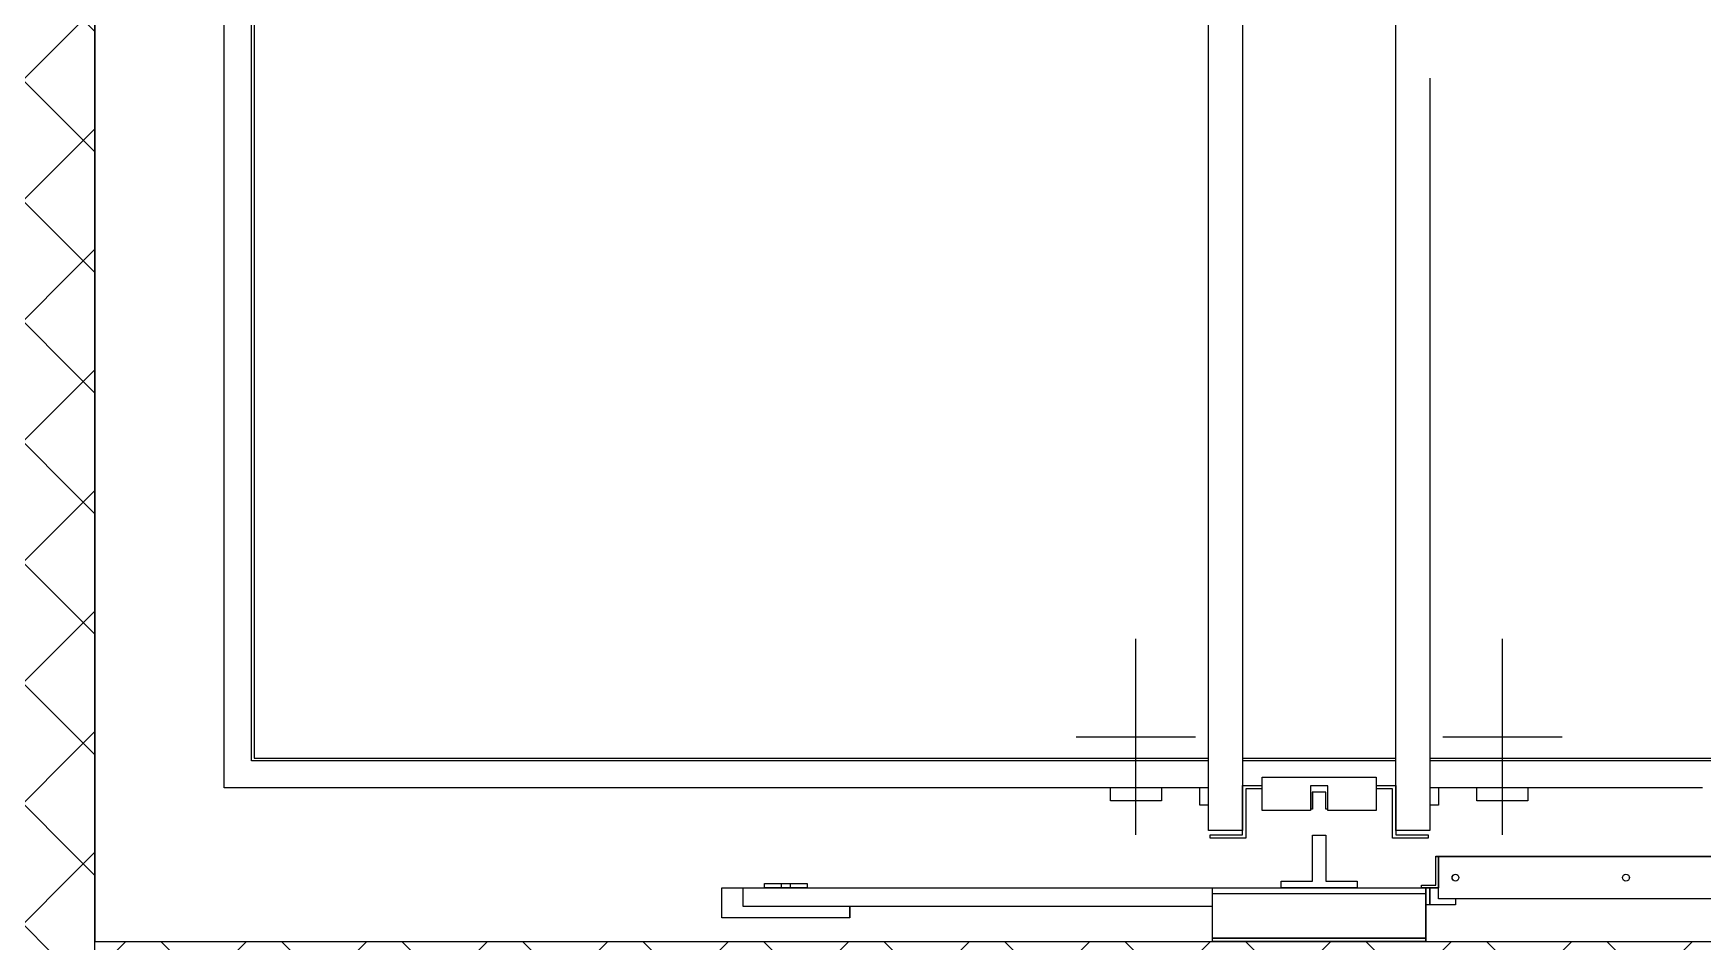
# Model space of a CAD drawing. Header units: millimetres. Extents: x 24747 to 137666, y -34589 to 43444.
# Drawn here: x 111600.2 to 111796.1, y 40584.3 to 40690.8 of the extents above; entities that cross this region are included whole.
import ezdxf

# ---------------------------------------------------------------- set-up
doc = ezdxf.new("R2010")
doc.units = ezdxf.units.MM
doc.header["$LTSCALE"] = 10
for name, color, linetype in [('EPC INTERRATO DEFINITIVO PILASTRI', 5, 'Continuous'), ('X_Ascensori', 6, 'Continuous'), ('X_MURI', 3, 'Continuous')]:
    doc.layers.add(name, color=color, linetype=linetype)
doc.layers.add('EPC RETINI PIANO INTERRATO DEFINITIVO', color=4, linetype='Continuous', lineweight=0)
pattern_1 = [(45, (157624.513, 6383.593), (-7.0710678, 7.0710678), []), (135, (157624.513, 6383.593), (-7.0710678, -7.0710678), [])]

# ---------------------------------------------------------------- blocks, each defined once
blk = doc.blocks.new('A$C63B8221F')
at = {"layer": 'X_Ascensori'}
for p, q in [((42460.3, 21606.83, 0), (42460.3, 21743.83, 0)), ((42464.3, 21743.83, 0), (42464.3, 21606.83, 0)), ((42482.3, 21606.83, 0), (42482.3, 21743.83, 0)), ((42344.8, 21611.83, 0), (42344.8, 21738.83, 0)), ((42348, 21615.03, 0), (42348, 21735.63, 0)), ((42348.3, 21735.33, 0), (42348.3, 21615.33, 0)), ((42486.3, 21695.08, 0), (42486.3, 21606.83, 0)), ((42451.8, 21606.33, 0), (42451.8, 21629.33, 0)), ((42494.8, 21606.33, 0), (42494.8, 21629.33, 0)), ((42444.8, 21617.83, 0), (42458.8, 21617.83, 0)), ((42487.8, 21617.83, 0), (42501.8, 21617.83, 0)), ((42460.3, 21615.03, 0), (42348, 21615.03, 0)), ((42348.3, 21615.33, 0), (42460.3, 21615.33, 0)), ((42464.3, 21615.33, 0), (42482.3, 21615.33, 0)), ((42482.3, 21615.03, 0), (42464.3, 21615.03, 0)), ((42486.3, 21615.33, 0), (42578.3, 21615.33, 0)), ((42578.6, 21615.03, 0), (42486.3, 21615.03, 0)), ((42460.3, 21611.83, 0), (42344.8, 21611.83, 0)), ((42448.8, 21610.9, 0), (42448.8, 21611.83, 0)), ((42454.8, 21611.83, 0), (42454.8, 21610.9, 0)), ((42459.3, 21609.83, 0), (42459.3, 21611.83, 0)), ((42464.3, 21606.33, 0), (42464.3, 21612.13, 0)), ((42464.3, 21612.13, 0), (42466.6, 21612.13, 0)), ((42464.7, 21611.73, 0), (42464.7, 21605.93, 0)), ((42466.6, 21611.73, 0), (42464.7, 21611.73, 0)), ((42466.6, 21613.08, 0), (42480, 21613.08, 0)), ((42466.6, 21609.18, 0), (42466.6, 21613.08, 0)), ((42474.3, 21612.08, 0), (42472.3, 21612.08, 0)), ((42472.3, 21612.08, 0), (42472.3, 21609.18, 0)), ((42474.3, 21609.18, 0), (42474.3, 21612.08, 0)), ((42480, 21613.08, 0), (42480, 21609.18, 0)), ((42480, 21612.13, 0), (42482.3, 21612.13, 0)), ((42481.9, 21611.73, 0), (42480, 21611.73, 0)), ((42481.9, 21605.93, 0), (42481.9, 21611.73, 0)), ((42482.3, 21612.13, 0), (42482.3, 21606.33, 0)), ((42518.3, 21611.83, 0), (42486.3, 21611.83, 0)), ((42487.3, 21611.83, 0), (42487.3, 21609.83, 0)), ((42491.8, 21610.9, 0), (42491.8, 21611.83, 0)), ((42497.8, 21611.83, 0), (42497.8, 21610.9, 0)), ((42448.8, 21610.33, 0), (42448.8, 21610.9, 0)), ((42454.8, 21610.33, 0), (42448.8, 21610.33, 0)), ((42454.8, 21610.9, 0), (42454.8, 21610.33, 0)), ((42460.3, 21609.83, 0), (42459.3, 21609.83, 0)), ((42472.5, 21611.33, 0), (42472.5, 21609.33, 0)), ((42474.1, 21611.33, 0), (42472.5, 21611.33, 0)), ((42474.1, 21609.33, 0), (42474.1, 21611.33, 0)), ((42487.3, 21609.83, 0), (42486.3, 21609.83, 0)), ((42491.8, 21610.33, 0), (42491.8, 21610.9, 0)), ((42497.8, 21610.33, 0), (42491.8, 21610.33, 0)), ((42497.8, 21610.9, 0), (42497.8, 21610.33, 0)), ((42472.3, 21609.18, 0), (42466.6, 21609.18, 0)), ((42472.5, 21609.33, 0), (42472.3, 21609.33, 0)), ((42474.3, 21609.33, 0), (42474.1, 21609.33, 0)), ((42480, 21609.18, 0), (42474.3, 21609.18, 0)), ((42464.3, 21606.83, 0), (42460.3, 21606.83, 0)), ((42460.5, 21605.93, 0), (42460.5, 21606.33, 0)), ((42460.5, 21606.33, 0), (42464.3, 21606.33, 0)), ((42464.7, 21605.93, 0), (42460.5, 21605.93, 0)), ((42472.51, 21600.9, 0), (42472.51, 21606.31, 0)), ((42472.51, 21606.31, 0), (42474.1, 21606.31, 0)), ((42474.1, 21606.31, 0), (42474.1, 21600.9, 0)), ((42486.1, 21605.93, 0), (42481.9, 21605.93, 0)), ((42486.3, 21606.83, 0), (42482.3, 21606.83, 0)), ((42482.3, 21606.33, 0), (42486.1, 21606.33, 0)), ((42486.1, 21606.33, 0), (42486.1, 21605.93, 0)), ((42487, 21600.41, 0), (42487, 21603.81, 0)), ((42487, 21603.81, 0), (42487.3, 21603.81, 0)), ((42487.3, 21598.81, 0), (42487.3, 21603.81, 0)), ((42487.3, 21603.81, 0), (42520.3, 21603.81, 0)), ((42487.3, 21603.81, 0), (42487.3, 21600.11, 0)), ((42403.2, 21596.61, 0), (42403.2, 21600.11, 0)), ((42403.2, 21600.11, 0), (42405.7, 21600.11, 0)), ((42405.7, 21597.91, 0), (42405.7, 21600.11, 0)), ((42405.7, 21600.11, 0), (42460.8, 21600.11, 0)), ((42408.2, 21600.11, 0), (42408.2, 21600.61, 0)), ((42408.2, 21600.61, 0), (42410.2, 21600.61, 0)), ((42410.2, 21600.11, 0), (42408.2, 21600.11, 0)), ((42410.2, 21600.11, 0), (42410.2, 21600.61, 0)), ((42410.2, 21600.61, 0), (42411.2, 21600.61, 0)), ((42411.2, 21600.11, 0), (42410.2, 21600.11, 0)), ((42411.2, 21600.61, 0), (42411.2, 21600.11, 0)), ((42411.2, 21600.61, 0), (42413.2, 21600.61, 0)), ((42413.2, 21600.11, 0), (42411.2, 21600.11, 0)), ((42413.2, 21600.61, 0), (42413.2, 21600.11, 0)), ((42460.8, 21599.46, 0), (42460.8, 21600.11, 0)), ((42460.8, 21600.11, 0), (42485.8, 21600.11, 0)), ((42468.85, 21600.11, 0), (42468.85, 21600.9, 0)), ((42468.85, 21600.9, 0), (42472.51, 21600.9, 0)), ((42468.85, 21600.11, 0), (42468.85, 21600.16, 0)), ((42468.85, 21600.16, 0), (42477.75, 21600.16, 0)), ((42477.75, 21600.11, 0), (42468.85, 21600.11, 0)), ((42474.1, 21600.9, 0), (42477.75, 21600.9, 0)), ((42477.75, 21600.9, 0), (42477.75, 21600.11, 0)), ((42477.75, 21600.16, 0), (42477.75, 21600.11, 0)), ((42485.3, 21600.11, 0), (42485.3, 21600.41, 0)), ((42485.3, 21600.41, 0), (42487, 21600.41, 0)), ((42487.3, 21600.11, 0), (42485.3, 21600.11, 0)), ((42485.8, 21600.11, 0), (42485.8, 21599.46, 0)), ((42485.8, 21600.11, 0), (42486.3, 21600.11, 0)), ((42486.3, 21600.11, 0), (42486.3, 21598.11, 0)), ((42486.3, 21598.11, 0), (42486.3, 21600.11, 0)), ((42486.3, 21600.11, 0), (42487.3, 21600.11, 0)), ((42488.9, 21601.31, 0), (42488.93, 21601.46, 0)), ((42488.93, 21601.16, 0), (42488.9, 21601.31, 0)), ((42488.93, 21601.46, 0), (42489.02, 21601.59, 0)), ((42489.02, 21601.03, 0), (42488.93, 21601.16, 0)), ((42489.02, 21601.59, 0), (42489.15, 21601.68, 0)), ((42489.15, 21600.94, 0), (42489.02, 21601.03, 0)), ((42489.15, 21601.68, 0), (42489.3, 21601.71, 0)), ((42489.3, 21600.91, 0), (42489.15, 21600.94, 0)), ((42489.3, 21601.71, 0), (42489.46, 21601.68, 0)), ((42489.46, 21600.94, 0), (42489.3, 21600.91, 0)), ((42489.46, 21601.68, 0), (42489.59, 21601.59, 0)), ((42489.59, 21601.03, 0), (42489.46, 21600.94, 0)), ((42489.59, 21601.59, 0), (42489.67, 21601.46, 0)), ((42489.67, 21601.16, 0), (42489.59, 21601.03, 0)), ((42489.67, 21601.46, 0), (42489.7, 21601.31, 0)), ((42489.7, 21601.31, 0), (42489.67, 21601.16, 0)), ((42508.9, 21601.31, 0), (42508.93, 21601.46, 0)), ((42508.93, 21601.16, 0), (42508.9, 21601.31, 0)), ((42508.93, 21601.46, 0), (42509.02, 21601.59, 0)), ((42509.02, 21601.03, 0), (42508.93, 21601.16, 0)), ((42509.02, 21601.59, 0), (42509.15, 21601.68, 0)), ((42509.15, 21600.94, 0), (42509.02, 21601.03, 0)), ((42509.15, 21601.68, 0), (42509.3, 21601.71, 0)), ((42509.3, 21600.91, 0), (42509.15, 21600.94, 0)), ((42509.3, 21601.71, 0), (42509.46, 21601.68, 0)), ((42509.46, 21600.94, 0), (42509.3, 21600.91, 0)), ((42509.46, 21601.68, 0), (42509.59, 21601.59, 0)), ((42509.59, 21601.03, 0), (42509.46, 21600.94, 0)), ((42509.59, 21601.59, 0), (42509.67, 21601.46, 0)), ((42509.67, 21601.16, 0), (42509.59, 21601.03, 0)), ((42509.67, 21601.46, 0), (42509.7, 21601.31, 0)), ((42509.7, 21601.31, 0), (42509.67, 21601.16, 0)), ((42460.8, 21597.91, 0), (42405.7, 21597.91, 0)), ((42418.2, 21597.91, 0), (42418.2, 21596.61, 0)), ((42460.8, 21594.21, 0), (42460.8, 21599.46, 0)), ((42460.8, 21599.46, 0), (42485.8, 21599.46, 0)), ((42485.8, 21599.46, 0), (42485.8, 21594.21, 0)), ((42486.3, 21598.11, 0), (42485.8, 21598.11, 0)), ((42489.3, 21598.11, 0), (42486.3, 21598.11, 0)), ((42520.3, 21598.81, 0), (42487.3, 21598.81, 0)), ((42489.3, 21598.81, 0), (42489.3, 21598.11, 0)), ((42418.2, 21596.61, 0), (42403.2, 21596.61, 0)), ((42485.8, 21594.21, 0), (42460.8, 21594.21, 0)), ((42460.8, 21593.81, 0), (42460.8, 21594.21, 0)), ((42460.8, 21594.21, 0), (42485.8, 21594.21, 0)), ((42485.8, 21594.21, 0), (42485.8, 21593.81, 0)), ((42485.8, 21593.81, 0), (42460.8, 21593.81, 0))]:
    blk.add_line(p, q, dxfattribs=at)

msp = doc.modelspace()

# ---------------------------------------------------------------- hatches: boundary and pattern name
at = {"layer": 'EPC RETINI PIANO INTERRATO DEFINITIVO'}
h = msp.add_hatch(dxfattribs=at)
h.set_pattern_fill('_USER', color=256, scale=10, angle=45, style=0, double=1, pattern_type=0)
h.set_pattern_definition(pattern_1)
h.paths.add_polyline_path([(108851.46132, 41258.30505), (108896.46132, 41258.30505), (108896.46132, 41208.30505), (108851.46132, 41208.30505)])
h.paths.add_polyline_path([(108851.46132, 40862.30505), (108896.46132, 40862.30505), (108896.46132, 40812.30505), (108851.46132, 40812.30505)])
h.paths.add_polyline_path([(109268.20701, 40828.18846), (109268.20701, 40801.18846), (109388.20701, 40801.18846), (109388.20701, 40828.18846)])
h.paths.add_polyline_path([(109851.46318, 40784.32741), (109878.46318, 40784.32741), (109878.46318, 40553.62981), (109851.46318, 40553.62981)])
h.paths.add_polyline_path([(110242.97444, 40784.32741), (110269.97444, 40784.32741), (110269.97444, 40664.32741), (110242.97444, 40664.32741)])
h.paths.add_polyline_path([(110952.44177, 40356.30491), (110932.44177, 40356.30491), (110932.44177, 40796.30491), (110952.44177, 40796.30491)])
h.paths.add_polyline_path([(111607.37262, 40584.30491), (111884.43408, 40584.30491), (111884.43408, 40568.32323), (111607.37262, 40568.32323)])
h.paths.add_polyline_path([(111607.37262, 40769.30491), (111884.37262, 40769.30491), (111884.37262, 40796.30491), (111580.37262, 40796.30491), (111580.37262, 40356.30491), (111884.37262, 40356.30491), (111884.37262, 40383.30491), (111607.37262, 40383.30491)])
h = msp.add_hatch(dxfattribs=at)
h.set_pattern_fill('_USER', color=256, scale=10, angle=45, style=0, double=1, pattern_type=0)
h.set_pattern_definition(pattern_1)
h.paths.add_polyline_path([(111884.37262, 40796.30491), (111580.37262, 40796.30491), (111580.37262, 40356.30491), (111884.37262, 40356.30491), (111884.37262, 40383.30491), (111607.37262, 40383.30491), (111607.37262, 40769.30491), (111884.37262, 40769.30491)])
h = msp.add_hatch(dxfattribs=at)
h.set_pattern_fill('_USER', color=256, scale=10, angle=45, style=0, double=1, pattern_type=0)
h.set_pattern_definition(pattern_1)
h.paths.add_polyline_path([(111607.37262, 40568.32323), (111884.43408, 40568.32323), (111884.43408, 40584.30491), (111607.37262, 40584.30491)])

# ---------------------------------------------------------------- linework, layer by layer
at = {"layer": 'EPC INTERRATO DEFINITIVO PILASTRI', "elevation": 0}
msp.add_lwpolyline([(111607.37262, 40769.30491), (111884.37262, 40769.30491), (111884.37262, 40796.30491), (111580.37262, 40796.30491), (111580.37262, 40356.30491), (111884.37262, 40356.30491), (111884.37262, 40383.30491), (111607.37262, 40383.30491), (111607.37262, 40769.30491)], dxfattribs=at)
msp.add_lwpolyline([(111607.37262, 40769.30491), (111884.37262, 40769.30491), (111884.37262, 40796.30491), (111580.37262, 40796.30491), (111580.37262, 40356.30491), (111884.37262, 40356.30491), (111884.37262, 40383.30491), (111607.37262, 40383.30491), (111607.37262, 40769.30491)], dxfattribs=at)
msp.add_lwpolyline([(111607.37262, 40584.30491), (111884.43408, 40584.30491), (111884.43408, 40568.32323), (111607.37262, 40568.32323)], close=True, dxfattribs=at)
msp.add_lwpolyline([(111607.37262, 40584.30491), (111884.43408, 40584.30491), (111884.43408, 40568.32323), (111607.37262, 40568.32323)], close=True, dxfattribs=at)
at = {"layer": 'X_Ascensori'}
for p, q in [((111738.07262, 40597.32323, 0), (111738.07262, 40734.32323, 0)), ((111742.07262, 40734.32323, 0), (111742.07262, 40597.32323, 0)), ((111760.07262, 40597.32323, 0), (111760.07262, 40734.32323, 0)), ((111622.57262, 40602.32323, 0), (111622.57262, 40729.32323, 0)), ((111625.77262, 40605.52323, 0), (111625.77262, 40726.12323, 0)), ((111626.07262, 40725.82323, 0), (111626.07262, 40605.82323, 0)), ((111764.07262, 40685.57323, 0), (111764.07262, 40597.32323, 0)), ((111729.57262, 40596.82323, 0), (111729.57262, 40619.82323, 0)), ((111772.57262, 40596.82323, 0), (111772.57262, 40619.82323, 0)), ((111722.57262, 40608.32323, 0), (111736.57262, 40608.32323, 0)), ((111765.57262, 40608.32323, 0), (111779.57262, 40608.32323, 0)), ((111738.07262, 40605.52323, 0), (111625.77262, 40605.52323, 0)), ((111626.07262, 40605.82323, 0), (111738.07262, 40605.82323, 0)), ((111742.07262, 40605.82323, 0), (111760.07262, 40605.82323, 0)), ((111760.07262, 40605.52323, 0), (111742.07262, 40605.52323, 0)), ((111764.07262, 40605.82323, 0), (111856.07262, 40605.82323, 0)), ((111856.37262, 40605.52323, 0), (111764.07262, 40605.52323, 0)), ((111738.07262, 40602.32323, 0), (111622.57262, 40602.32323, 0)), ((111726.57262, 40601.39413, 0), (111726.57262, 40602.32323, 0)), ((111732.57262, 40602.32323, 0), (111732.57262, 40601.39413, 0)), ((111737.07262, 40600.32323, 0), (111737.07262, 40602.32323, 0)), ((111742.07262, 40596.82323, 0), (111742.07262, 40602.62323, 0)), ((111742.07262, 40602.62323, 0), (111744.37262, 40602.62323, 0)), ((111742.47262, 40602.22323, 0), (111742.47262, 40596.42323, 0)), ((111744.37262, 40602.22323, 0), (111742.47262, 40602.22323, 0)), ((111744.37262, 40603.57323, 0), (111757.77262, 40603.57323, 0)), ((111744.37262, 40599.67323, 0), (111744.37262, 40603.57323, 0)), ((111752.07262, 40602.57323, 0), (111750.07262, 40602.57323, 0)), ((111750.07262, 40602.57323, 0), (111750.07262, 40599.67323, 0)), ((111752.07262, 40599.67323, 0), (111752.07262, 40602.57323, 0)), ((111757.77262, 40603.57323, 0), (111757.77262, 40599.67323, 0)), ((111757.77262, 40602.62323, 0), (111760.07262, 40602.62323, 0)), ((111759.67262, 40602.22323, 0), (111757.77262, 40602.22323, 0)), ((111759.67262, 40596.42323, 0), (111759.67262, 40602.22323, 0)), ((111760.07262, 40602.62323, 0), (111760.07262, 40596.82323, 0)), ((111796.07262, 40602.32323, 0), (111764.07262, 40602.32323, 0)), ((111765.07262, 40602.32323, 0), (111765.07262, 40600.32323, 0)), ((111769.57262, 40601.39413, 0), (111769.57262, 40602.32323, 0)), ((111775.57262, 40602.32323, 0), (111775.57262, 40601.39413, 0)), ((111726.57262, 40600.82323, 0), (111726.57262, 40601.39413, 0)), ((111732.57262, 40600.82323, 0), (111726.57262, 40600.82323, 0)), ((111732.57262, 40601.39413, 0), (111732.57262, 40600.82323, 0)), ((111738.07262, 40600.32323, 0), (111737.07262, 40600.32323, 0)), ((111750.27262, 40601.82323, 0), (111750.27262, 40599.82323, 0)), ((111751.87262, 40601.82323, 0), (111750.27262, 40601.82323, 0)), ((111751.87262, 40599.82323, 0), (111751.87262, 40601.82323, 0)), ((111765.07262, 40600.32323, 0), (111764.07262, 40600.32323, 0)), ((111769.57262, 40600.82323, 0), (111769.57262, 40601.39413, 0)), ((111775.57262, 40600.82323, 0), (111769.57262, 40600.82323, 0)), ((111775.57262, 40601.39413, 0), (111775.57262, 40600.82323, 0)), ((111750.07262, 40599.67323, 0), (111744.37262, 40599.67323, 0)), ((111750.27262, 40599.82323, 0), (111750.07262, 40599.82323, 0)), ((111752.07262, 40599.82323, 0), (111751.87262, 40599.82323, 0)), ((111757.77262, 40599.67323, 0), (111752.07262, 40599.67323, 0)), ((111742.07262, 40597.32323, 0), (111738.07262, 40597.32323, 0)), ((111738.27262, 40596.42323, 0), (111738.27262, 40596.82323, 0)), ((111738.27262, 40596.82323, 0), (111742.07262, 40596.82323, 0)), ((111742.47262, 40596.42323, 0), (111738.27262, 40596.42323, 0)), ((111750.27862, 40591.39491, 0), (111750.27862, 40596.80491, 0)), ((111750.27862, 40596.80491, 0), (111751.86662, 40596.80491, 0)), ((111751.86662, 40596.80491, 0), (111751.86662, 40591.39491, 0)), ((111763.87262, 40596.42323, 0), (111759.67262, 40596.42323, 0)), ((111764.07262, 40597.32323, 0), (111760.07262, 40597.32323, 0)), ((111760.07262, 40596.82323, 0), (111763.87262, 40596.82323, 0)), ((111763.87262, 40596.82323, 0), (111763.87262, 40596.42323, 0)), ((111764.77262, 40590.90491, 0), (111764.77262, 40594.30491, 0)), ((111764.77262, 40594.30491, 0), (111765.07262, 40594.30491, 0)), ((111765.07262, 40589.30491, 0), (111765.07262, 40594.30491, 0)), ((111765.07262, 40594.30491, 0), (111798.07262, 40594.30491, 0)), ((111765.07262, 40594.30491, 0), (111765.07262, 40590.60491, 0)), ((111680.97262, 40587.10491, 0), (111680.97262, 40590.60491, 0)), ((111680.97262, 40590.60491, 0), (111683.47262, 40590.60491, 0)), ((111683.47262, 40588.40491, 0), (111683.47262, 40590.60491, 0)), ((111683.47262, 40590.60491, 0), (111738.57262, 40590.60491, 0)), ((111685.97262, 40590.60491, 0), (111685.97262, 40591.10491, 0)), ((111685.97262, 40591.10491, 0), (111687.97262, 40591.10491, 0)), ((111687.97262, 40590.60491, 0), (111685.97262, 40590.60491, 0)), ((111687.97262, 40590.60491, 0), (111687.97262, 40591.10491, 0)), ((111687.97262, 40591.10491, 0), (111688.97262, 40591.10491, 0)), ((111688.97262, 40590.60491, 0), (111687.97262, 40590.60491, 0)), ((111688.97262, 40591.10491, 0), (111688.97262, 40590.60491, 0)), ((111688.97262, 40591.10491, 0), (111690.97262, 40591.10491, 0)), ((111690.97262, 40590.60491, 0), (111688.97262, 40590.60491, 0)), ((111690.97262, 40591.10491, 0), (111690.97262, 40590.60491, 0)), ((111738.57262, 40589.95491, 0), (111738.57262, 40590.60491, 0)), ((111738.57262, 40590.60491, 0), (111763.57262, 40590.60491, 0)), ((111746.62262, 40590.60491, 0), (111746.62262, 40591.39491, 0)), ((111746.62262, 40591.39491, 0), (111750.27862, 40591.39491, 0)), ((111746.62262, 40590.60491, 0), (111746.62262, 40590.65491, 0)), ((111746.62262, 40590.65491, 0), (111755.52262, 40590.65491, 0)), ((111755.52262, 40590.60491, 0), (111746.62262, 40590.60491, 0)), ((111751.86662, 40591.39491, 0), (111755.52262, 40591.39491, 0)), ((111755.52262, 40591.39491, 0), (111755.52262, 40590.60491, 0)), ((111755.52262, 40590.65491, 0), (111755.52262, 40590.60491, 0)), ((111763.07262, 40590.60491, 0), (111763.07262, 40590.90491, 0)), ((111763.07262, 40590.90491, 0), (111764.77262, 40590.90491, 0)), ((111765.07262, 40590.60491, 0), (111763.07262, 40590.60491, 0)), ((111763.57262, 40590.60491, 0), (111763.57262, 40589.95491, 0)), ((111763.57262, 40590.60491, 0), (111764.07262, 40590.60491, 0)), ((111764.07262, 40590.60491, 0), (111764.07262, 40588.60491, 0)), ((111764.07262, 40588.60491, 0), (111764.07262, 40590.60491, 0)), ((111764.07262, 40590.60491, 0), (111765.07262, 40590.60491, 0)), ((111766.67262, 40591.80491, 0), (111766.70307, 40591.95798, 0)), ((111766.70307, 40591.65183, 0), (111766.67262, 40591.80491, 0)), ((111766.70307, 40591.95798, 0), (111766.78978, 40592.08775, 0)), ((111766.78978, 40591.52206, 0), (111766.70307, 40591.65183, 0)), ((111766.78978, 40592.08775, 0), (111766.91954, 40592.17446, 0)), ((111766.91954, 40591.43535, 0), (111766.78978, 40591.52206, 0)), ((111766.91954, 40592.17446, 0), (111767.07262, 40592.20491, 0)), ((111767.07262, 40591.40491, 0), (111766.91954, 40591.43535, 0)), ((111767.07262, 40592.20491, 0), (111767.22569, 40592.17446, 0)), ((111767.22569, 40591.43535, 0), (111767.07262, 40591.40491, 0)), ((111767.22569, 40592.17446, 0), (111767.35546, 40592.08775, 0)), ((111767.35546, 40591.52206, 0), (111767.22569, 40591.43535, 0)), ((111767.35546, 40592.08775, 0), (111767.44217, 40591.95798, 0)), ((111767.44217, 40591.65183, 0), (111767.35546, 40591.52206, 0)), ((111767.44217, 40591.95798, 0), (111767.47262, 40591.80491, 0)), ((111767.47262, 40591.80491, 0), (111767.44217, 40591.65183, 0)), ((111786.67262, 40591.80491, 0), (111786.70307, 40591.95798, 0)), ((111786.70307, 40591.65183, 0), (111786.67262, 40591.80491, 0)), ((111786.70307, 40591.95798, 0), (111786.78978, 40592.08775, 0)), ((111786.78978, 40591.52206, 0), (111786.70307, 40591.65183, 0)), ((111786.78978, 40592.08775, 0), (111786.91954, 40592.17446, 0)), ((111786.91954, 40591.43535, 0), (111786.78978, 40591.52206, 0)), ((111786.91954, 40592.17446, 0), (111787.07262, 40592.20491, 0)), ((111787.07262, 40591.40491, 0), (111786.91954, 40591.43535, 0)), ((111787.07262, 40592.20491, 0), (111787.22569, 40592.17446, 0)), ((111787.22569, 40591.43535, 0), (111787.07262, 40591.40491, 0)), ((111787.22569, 40592.17446, 0), (111787.35546, 40592.08775, 0)), ((111787.35546, 40591.52206, 0), (111787.22569, 40591.43535, 0)), ((111787.35546, 40592.08775, 0), (111787.44217, 40591.95798, 0)), ((111787.44217, 40591.65183, 0), (111787.35546, 40591.52206, 0)), ((111787.44217, 40591.95798, 0), (111787.47262, 40591.80491, 0)), ((111787.47262, 40591.80491, 0), (111787.44217, 40591.65183, 0)), ((111738.57262, 40588.40491, 0), (111683.47262, 40588.40491, 0)), ((111695.97262, 40588.40491, 0), (111695.97262, 40587.10491, 0)), ((111738.57262, 40584.70491, 0), (111738.57262, 40589.95491, 0)), ((111738.57262, 40589.95491, 0), (111763.57262, 40589.95491, 0)), ((111763.57262, 40589.95491, 0), (111763.57262, 40584.70491, 0)), ((111764.07262, 40588.60491, 0), (111763.57262, 40588.60491, 0)), ((111767.07262, 40588.60491, 0), (111764.07262, 40588.60491, 0)), ((111798.07262, 40589.30491, 0), (111765.07262, 40589.30491, 0)), ((111767.07262, 40589.30491, 0), (111767.07262, 40588.60491, 0)), ((111695.97262, 40587.10491, 0), (111680.97262, 40587.10491, 0)), ((111763.57262, 40584.70491, 0), (111738.57262, 40584.70491, 0)), ((111738.57262, 40584.30491, 0), (111738.57262, 40584.70491, 0)), ((111738.57262, 40584.70491, 0), (111763.57262, 40584.70491, 0)), ((111763.57262, 40584.70491, 0), (111763.57262, 40584.30491, 0)), ((111763.57262, 40584.30491, 0), (111738.57262, 40584.30491, 0))]:
    msp.add_line(p, q, dxfattribs=at)
at = {"layer": 'X_MURI', "elevation": 0}
msp.add_lwpolyline([(111884.37262, 40769.30491), (111607.37262, 40769.30491), (111607.37262, 40584.30491), (111884.43408, 40584.30491)], dxfattribs=at)

# ---------------------------------------------------------------- block references
at = {"layer": 'X_Ascensori'}
msp.add_blockref('A$C63B8221F', (69277.76917, 18990.49341), dxfattribs=at)

doc.saveas('drawing.dxf')
